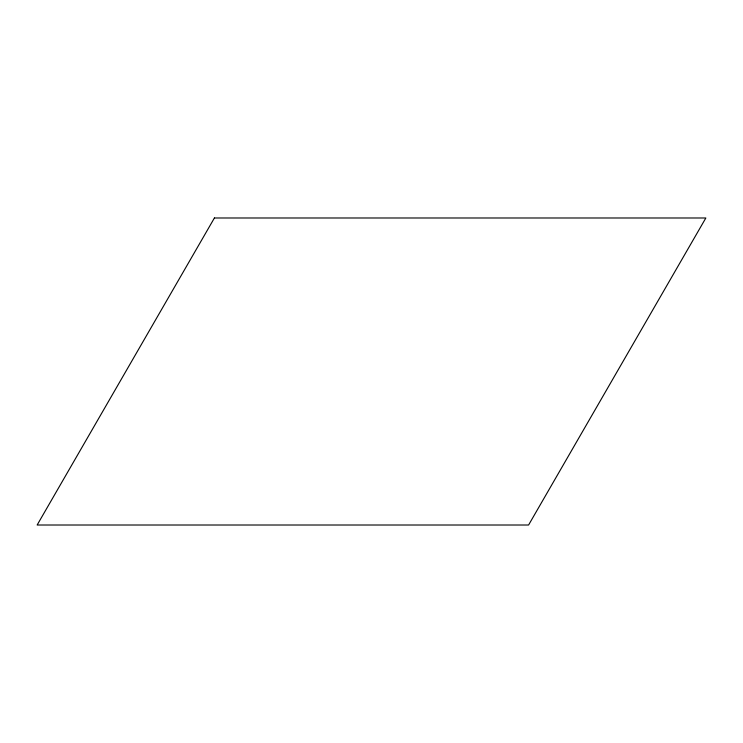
<?xml version="1.0" encoding="UTF-8"?>
<svg xmlns="http://www.w3.org/2000/svg" width="743" height="743" viewBox="0 0 743 743"><rect width="100%" height="100%" fill="white"/><g stroke="black" fill="none" stroke-linecap="round" stroke-linejoin="round"><path stroke-width="1.11" d="M214.411 217.987L37.15 525.013L528.589 525.013L705.85 217.987L214.411 217.987"/></g></svg>
